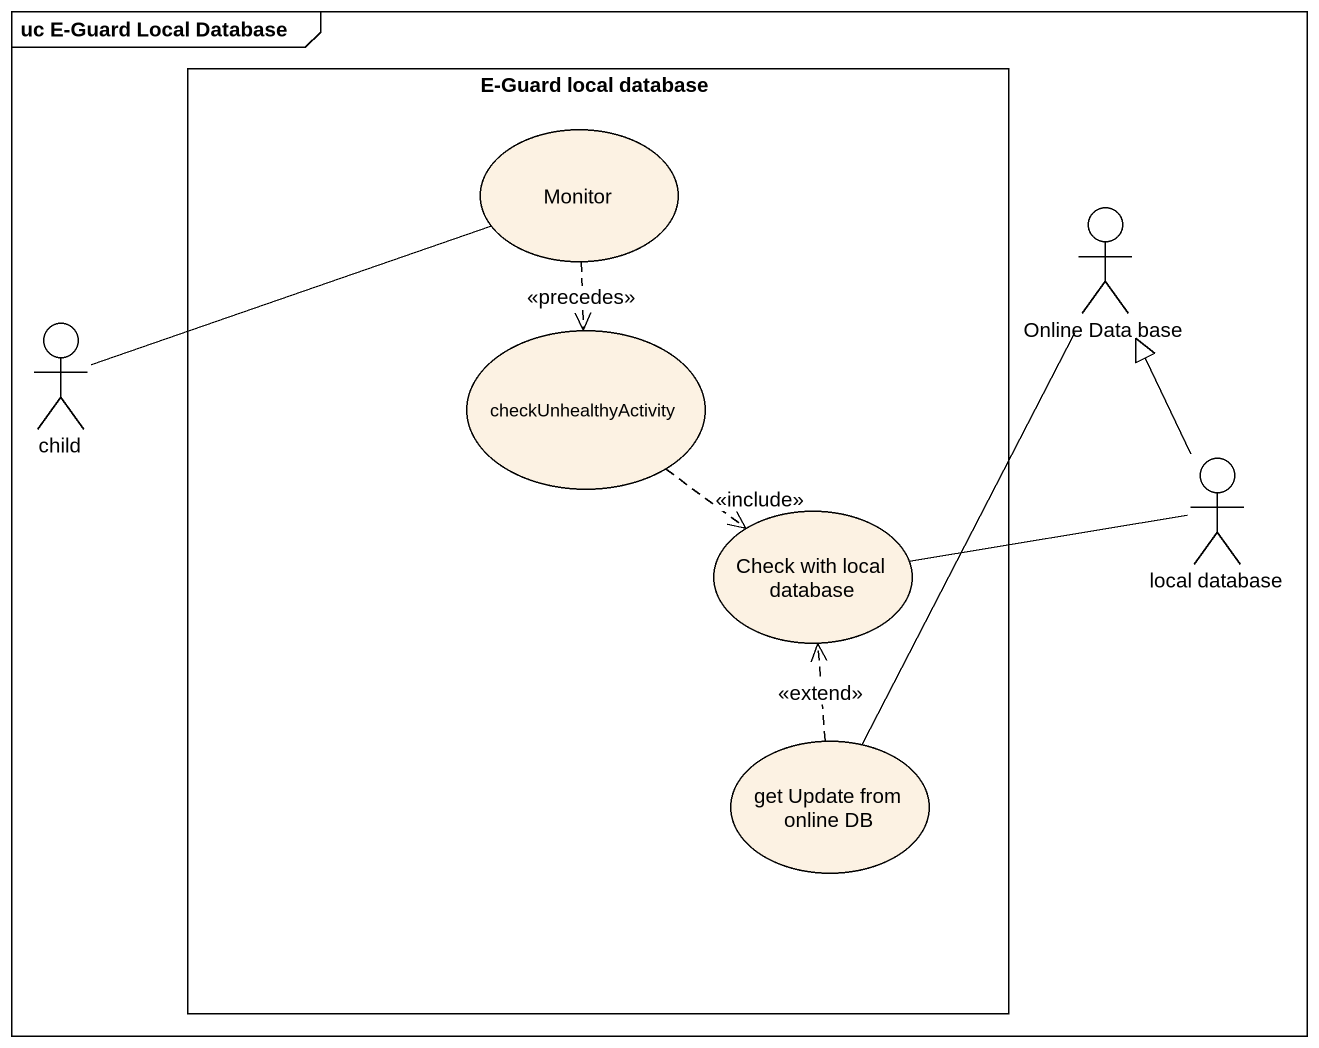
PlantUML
@startuml
mainframe uc E-Guard Local Database
rectangle "E-Guard local database" as E_Guard_local_database {
  usecase Monitor
  usecase checkUnhealthyActivity
  usecase "Check with local database" as Check_with_local_database
  usecase "get Update from online DB" as get_Update_from_online_DB
}
actor "Online Data base" as Online_Data_base
actor child
actor "local database" as local_database
Monitor ..> checkUnhealthyActivity : <<precedes>>
child -right- Monitor
checkUnhealthyActivity ..> Check_with_local_database : <<include>>
local_database -up-|> Online_Data_base
local_database -left- Check_with_local_database
get_Update_from_online_DB -up- Online_Data_base
get_Update_from_online_DB .up.> Check_with_local_database : <<extend>>
@enduml
